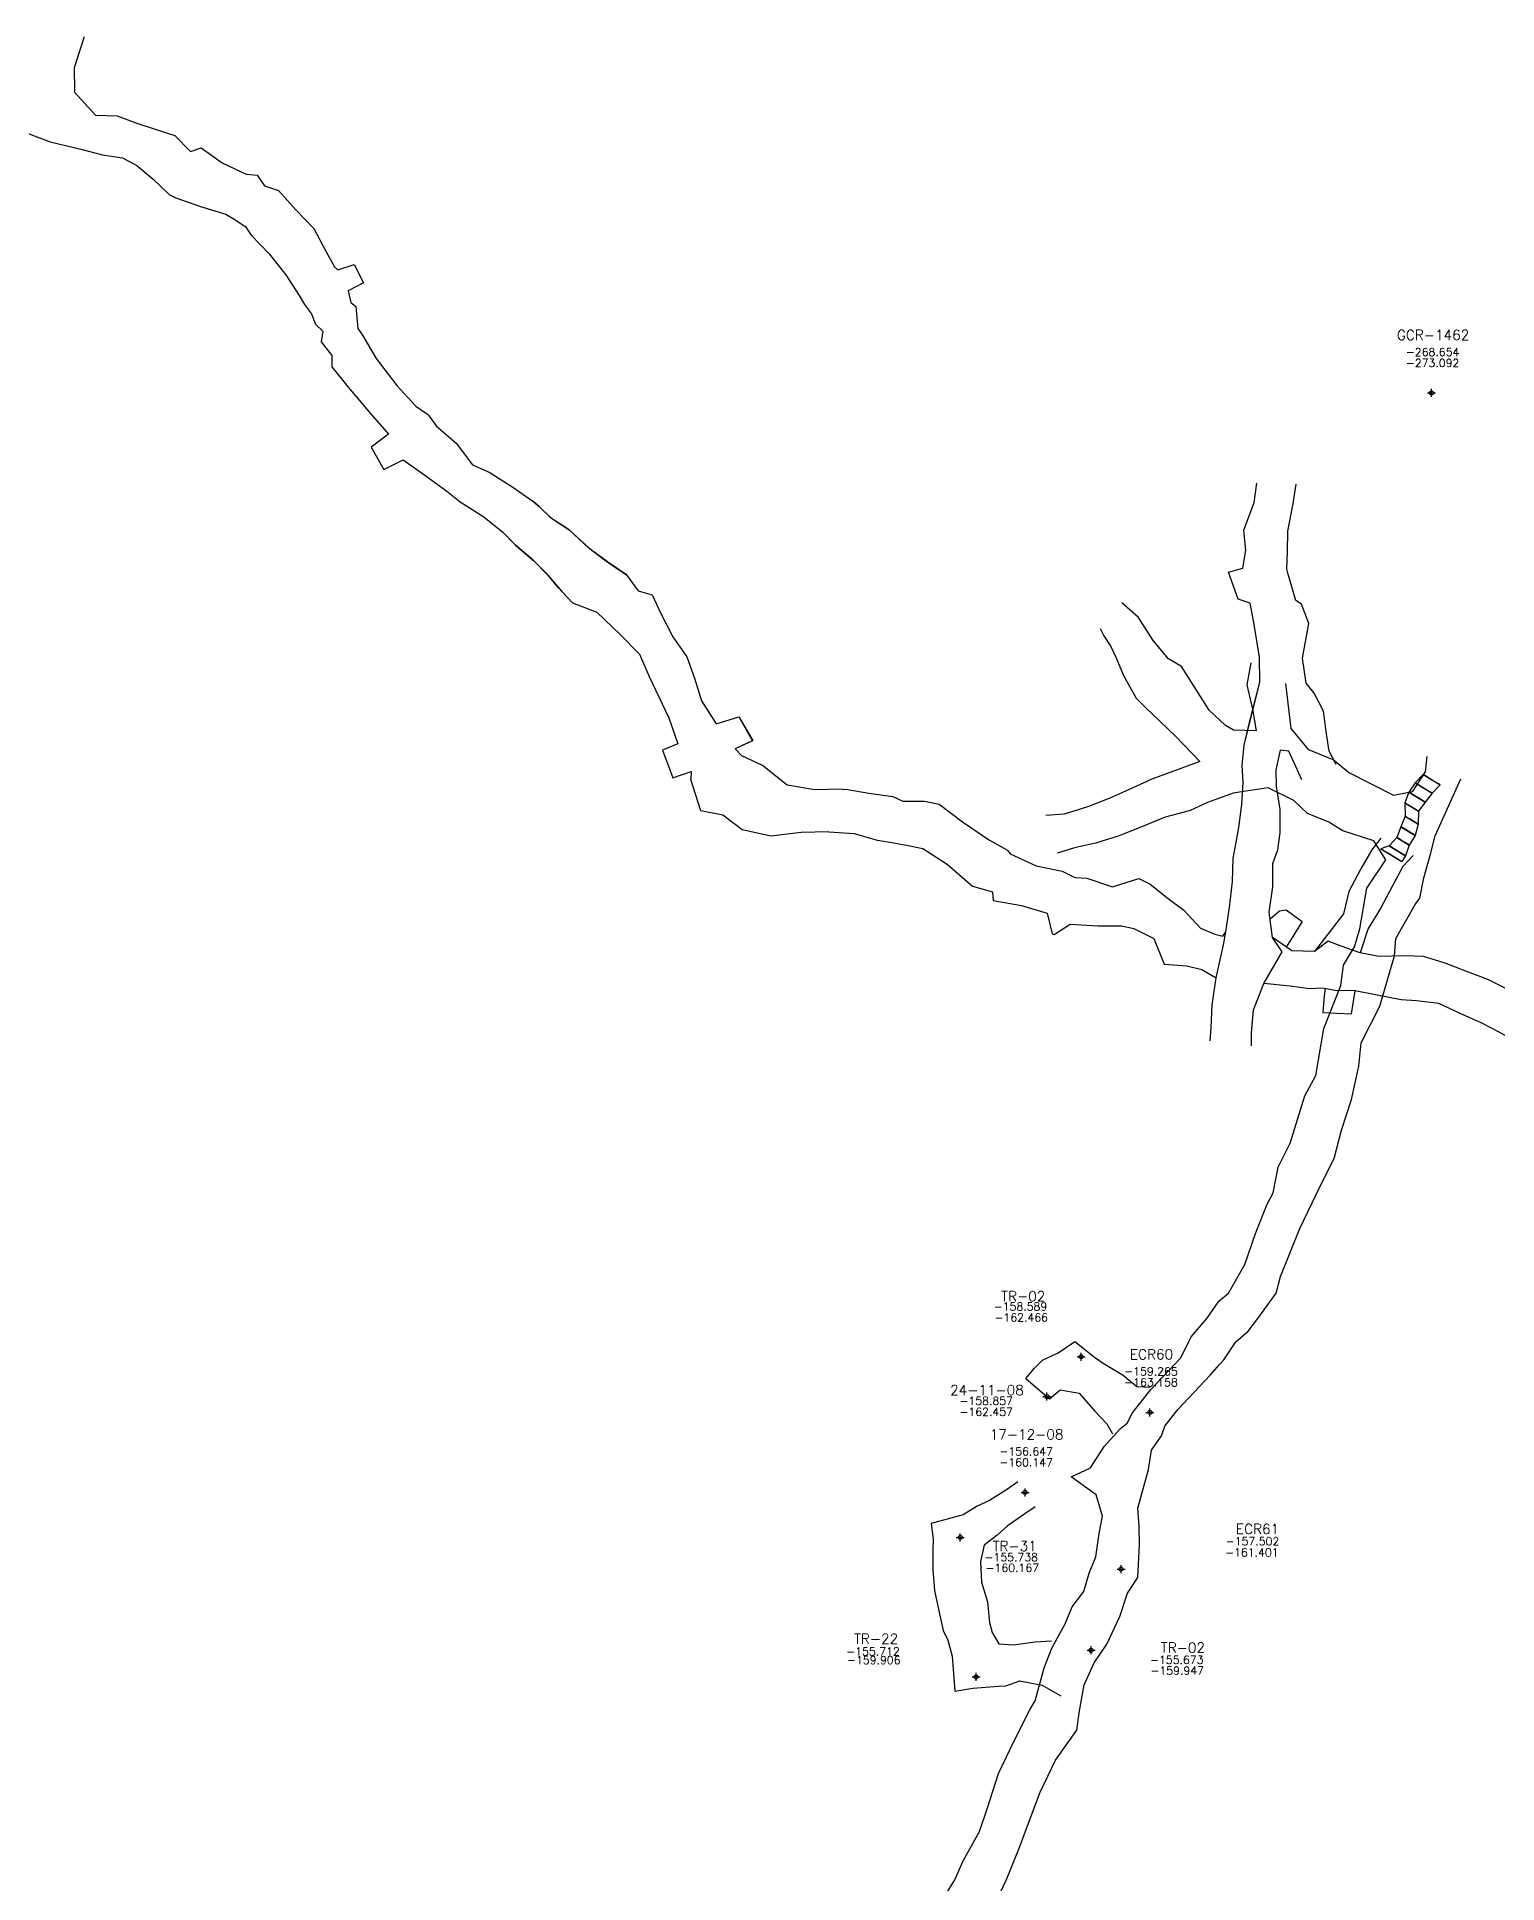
# Model space of a CAD drawing. Extents: x 9357 to 21428, y 9501 to 100038.
# Drawn here: x 10664.2 to 10846.8, y 9739.7 to 9970.4 of the extents above; entities that cross this region are included whole.
import ezdxf
from ezdxf.enums import TextEntityAlignment as Align

# ---------------------------------------------------------------- set-up
doc = ezdxf.new("R2010")
doc.units = 0
doc.header["$LTSCALE"] = 1.25
doc.header["$MEASUREMENT"] = 0
doc.header["$PDMODE"] = 34
doc.header["$PDSIZE"] = 0.5
doc.layers.get('0').update_dxf_attribs({"linetype": 'CONTINUOUS'})
for name, color, linetype in [('ABAJO', 7, 'CONTINUOUS'), ('ARRIBA', 7, 'CONTINUOUS'), ('F-340-7756-E', 241, 'CONTINUOUS'), ('R-165-7763-S-FICH', 6, 'CONTINUOUS'), ('R-165-7763-S-SCR', 6, 'CONTINUOUS'), ('SEC', 7, 'CONTINUOUS'), ('XC-340-7766-SE', 241, 'CONTINUOUS')]:
    doc.layers.add(name, color=color, linetype=linetype)
doc.styles.add('ROMAND', font='romand.shx')
doc.styles.add('ROMANS', font='romans')

# ---------------------------------------------------------------- blocks, each defined once
blk = doc.blocks.new('F2')
blk.add_point((0, 0))
at = {"style": 'ROMAND'}
for tag, height, p in [('NOMBRE', 1.25, (0.2, 6.62)), ('CIELO', 1, (0.14, 4.62)), ('PISO', 1, (0.14, 3.25))]:
    blk.add_attdef(tag, text='', height=height, dxfattribs=at).set_placement(p, align=Align.CENTER)
at = {"style": 'ROMANS', "flags": 1}
for tag, p in [('MINA', (-0.07, -3.26)), ('LOCALIZACION', (-0.07, -4.93)), ('ESTRUCTURA', (-0.07, -6.62)), ('NIVEL', (-0.07, -8.29)), ('OBRA', (-0.07, -10.12)), ('FECHA', (-0.07, -11.79)), ('ATRAS', (-0.07, -13.48)), ('TOPOGRAFO', (2.67, -15.3))]:
    blk.add_attdef(tag, text='', height=1.25, dxfattribs=at).set_placement(p, align=Align.CENTER)

msp = doc.modelspace()

# ---------------------------------------------------------------- linework, layer by layer
at = {"color": 11}
for points, elevation in [([(10737.93, 9903.19), (10735.88, 9904.6), (10733.29, 9906.51), (10730.78, 9908.84), (10728.58, 9910.26), (10727.02, 9911.73), (10726.24, 9912.4)], -269.07), ([(10726.24, 9912.4), (10727.08, 9911.68), (10727.5, 9911.28), (10728.23, 9910.59), (10728.57, 9910.27), (10730.79, 9908.83), (10733.22, 9906.57), (10735.21, 9905.09), (10736.82, 9903.95), (10737.93, 9903.19)], -273.34), ([(10731.18, 9899.7), (10729.4, 9901.62), (10728.1, 9903.18), (10726.29, 9905.04), (10724.08, 9906.89), (10722.47, 9908.53)], -273.27), ([(10722.47, 9908.53), (10722.97, 9908.03), (10724.08, 9906.89), (10726.38, 9904.96), (10728.11, 9903.17), (10729.85, 9901.13), (10731.18, 9899.7), (10731.18, 9899.7)], -269.54)]:
    msp.add_lwpolyline(points, dxfattribs=dict(at, elevation=elevation))
at = {"layer": 'ABAJO', "color": 1}
for points in [[(10837.56, 9878.24, -258.48), (10836.57, 9877.2, -259.7), (10835.75, 9876.05, -260.92), (10835.28, 9874.69, -262.64), (10835.32, 9873.02, -264.07), (10834.76, 9871.72, -265.19), (10834.28, 9870.36, -266.71), (10833.29, 9869.32, -268.84), (10832.26, 9868.96, -269.59)], [(10839.69, 9876.94, -258.48), (10838.7, 9875.9, -259.7), (10837.8, 9874.8, -260.92), (10836.99, 9873.65, -262.64), (10836.94, 9872.04, -264.07), (10836.55, 9870.63, -265.19), (10835.82, 9869.43, -266.71), (10835.34, 9868.07, -268.84), (10834.91, 9867.35, -269.59)]]:
    msp.add_polyline3d(points, dxfattribs=at)
at = {"layer": 'ABAJO', "color": 241}
for points in [[(10832.27, 9870.29, -271.74), (10831.15, 9868.83, -271.88), (10829.78, 9866.47, -272.08), (10828.26, 9863.63, -272.11)], [(10836.32, 9868.12, -271.74), (10835.03, 9866.75, -271.88), (10833.74, 9864.35, -272.08), (10832.23, 9861.51, -272.11)], [(10828.26, 9863.63, -272.11), (10827.6, 9860.83, -271.81), (10823.96, 9856.13, -272.56)], [(10832.23, 9861.51, -272.11), (10830.69, 9858.99, -271.81), (10829.68, 9855.97, -272.42)]]:
    msp.add_polyline3d(points, dxfattribs=at)
at = {"layer": 'ABAJO', "color": 11}
msp.add_polyline3d([(10825.29, 9851.49, -272.66), (10825.19, 9850.6, -272.66), (10825.03, 9848.48, -272.47), (10828.61, 9848.32, -272.47), (10829.04, 9851.21, -272.42)], dxfattribs=at)
at = {"layer": 'ARRIBA', "color": 1}
for points in [[(10837.56, 9878.24, -256.78), (10836.57, 9877.2, -257.8), (10835.75, 9876.05, -259.02), (10835.28, 9874.69, -260.14), (10835.32, 9873.02, -261.57), (10834.76, 9871.72, -263.29), (10834.28, 9870.36, -264.51), (10833.29, 9869.32, -266.54), (10832.26, 9868.96, -267.49)], [(10839.69, 9876.94, -256.78), (10838.7, 9875.9, -257.8), (10837.8, 9874.8, -259.02), (10836.99, 9873.65, -260.14), (10836.94, 9872.04, -261.57), (10836.55, 9870.63, -263.29), (10835.82, 9869.43, -264.51), (10835.34, 9868.07, -266.54), (10834.91, 9867.35, -267.49)]]:
    msp.add_polyline3d(points, dxfattribs=at)
at = {"layer": 'ARRIBA', "color": 241}
for points in [[(10832.27, 9870.29, -267.84), (10831.15, 9868.83, -268.38), (10829.78, 9866.47, -268.78), (10828.26, 9863.63, -268.51)], [(10836.32, 9868.12, -267.84), (10835.03, 9866.75, -268.38), (10833.74, 9864.35, -268.78), (10832.23, 9861.51, -268.51)], [(10828.26, 9863.63, -268.51), (10827.6, 9860.83, -268.41), (10823.96, 9856.13, -269.06)], [(10832.23, 9861.51, -268.51), (10830.69, 9858.99, -268.41), (10829.68, 9855.97, -268.72)]]:
    msp.add_polyline3d(points, dxfattribs=at)
at = {"layer": 'ARRIBA', "color": 11}
msp.add_polyline3d([(10825.29, 9851.49, -268.86), (10825.19, 9850.6, -268.86), (10825.03, 9848.48, -268.87), (10828.61, 9848.32, -268.87), (10829.04, 9851.21, -268.72)], dxfattribs=at)
at = {"layer": 'F-340-7756-E', "color": 11}
for points in [[(10670.13, 9970.43, -268.49), (10670.13, 9970.43, -268.49), (10669.6, 9968.77, -269.31), (10668.91, 9966.58, -269.54), (10668.93, 9963.68, -269.93), (10668.88, 9963.56, -269.95)], [(10668.88, 9963.56, -273.35), (10671.54, 9960.64, -273.46), (10674.27, 9960.57, -273.53), (10676.6, 9959.69, -273.3)], [(10668.88, 9963.56, -269.95), (10671.54, 9960.64, -269.66), (10674.27, 9960.57, -269.43), (10676.6, 9959.69, -268.5)], [(10661.08, 9959.2, -269.14), (10661.08, 9959.2, -269.14), (10663.15, 9958.36, -269.44), (10665.89, 9957.32, -269.6), (10669.91, 9956.34, -269.66), (10672.43, 9955.71, -269.43), (10674.94, 9955.3, -268.5)], [(10661.08, 9959.2, -273.43), (10661.08, 9959.2, -273.43), (10663.15, 9958.36, -273.44), (10665.89, 9957.32, -273.4), (10669.91, 9956.34, -273.46), (10672.43, 9955.71, -273.53), (10674.94, 9955.3, -273.3)], [(10676.6, 9959.69, -268.5), (10679.02, 9958.89, -268.33), (10681.49, 9958.1, -268.53), (10683.44, 9956.11, -268.73), (10684.76, 9956.57, -269.13), (10687.41, 9954.68, -269.33), (10690.38, 9953.29, -269.03), (10691.78, 9953.15, -268.93), (10692.67, 9951.81, -268.93), (10694.42, 9951.24, -268.95)], [(10676.6, 9959.69, -273.3), (10679.02, 9958.89, -273.33), (10681.49, 9958.1, -273.33), (10683.44, 9956.11, -273.33), (10684.76, 9956.57, -273.33), (10687.41, 9954.68, -273.23), (10690.38, 9953.29, -273.23), (10691.78, 9953.15, -273.13), (10692.67, 9951.81, -273.13), (10694.42, 9951.24, -273.07)], [(10674.94, 9955.3, -268.5), (10676.73, 9954.34, -268.33), (10678.75, 9952.65, -268.53), (10680.75, 9950.75, -268.73), (10681.61, 9950.31, -269.13), (10684.67, 9949.23, -269.33), (10687.87, 9948.29, -269.03), (10688.99, 9947.61, -268.93), (10690.16, 9946.8, -268.93), (10690.25, 9946.76, -268.95)], [(10674.94, 9955.3, -273.3), (10676.73, 9954.34, -273.33), (10678.75, 9952.65, -273.33), (10680.75, 9950.75, -273.33), (10681.61, 9950.31, -273.33), (10684.67, 9949.23, -273.23), (10687.87, 9948.29, -273.23), (10688.99, 9947.61, -273.13), (10690.16, 9946.8, -273.13), (10690.25, 9946.76, -273.13)], [(10694.42, 9951.24, -268.95), (10696.6, 9948.82, -269.08), (10698.84, 9946.5, -268.69), (10700.39, 9943.56, -268.89), (10701.44, 9941.71, -269.2)], [(10694.42, 9951.24, -273.07), (10696.6, 9948.82, -273.08), (10698.84, 9946.5, -272.99), (10700.39, 9943.56, -273.09), (10701.44, 9941.71, -273)], [(10690.25, 9946.76, -268.95), (10691.03, 9945.67, -269.08), (10693.27, 9943.34, -268.69), (10695.34, 9940.7, -268.89), (10697.03, 9938.13, -269)], [(10690.25, 9946.76, -273.13), (10691.03, 9945.67, -273.08), (10693.27, 9943.34, -272.99), (10695.34, 9940.7, -273.09), (10697.03, 9938.13, -273.1)], [(10701.44, 9941.71, -269.2), (10701.87, 9941.3, -269.61), (10703.89, 9941.98, -269.32), (10705.07, 9939.71, -269.32), (10703.13, 9938.68, -269.32), (10703.47, 9937.22, -269.03), (10704.1, 9936.75, -269.04), (10704.37, 9933.98, -269.35), (10704.93, 9933.15, -269.36), (10706.63, 9930.24, -269.28), (10709.24, 9926.86, -269), (10711.61, 9924.27, -268.92), (10713.07, 9923.27, -268.93), (10713.2, 9923.14, -268.94), (10714.13, 9921.82, -269.15), (10716.65, 9919.65, -269.07), (10718.7, 9916.95, -269.49), (10720.78, 9916.04, -269.1), (10723.72, 9914.16, -269.32), (10726.24, 9912.4, -269.54)], [(10701.44, 9941.71, -273), (10701.87, 9941.3, -272.91), (10703.89, 9941.98, -273.02), (10705.07, 9939.71, -273.02), (10703.13, 9938.68, -273.02), (10703.47, 9937.22, -273.03), (10704.1, 9936.75, -273.14), (10704.37, 9933.98, -273.15), (10704.93, 9933.15, -273.16), (10706.63, 9930.24, -273.18), (10709.24, 9926.86, -273.1), (10711.61, 9924.27, -273.12), (10713.07, 9923.27, -273.13), (10713.2, 9923.14, -273.14), (10714.13, 9921.82, -273.25), (10716.65, 9919.65, -273.17), (10718.7, 9916.95, -273.29), (10720.78, 9916.04, -273.3), (10723.72, 9914.16, -273.42), (10726.24, 9912.4, -273.34)], [(10697.03, 9938.13, -269), (10697.68, 9937, -269.61), (10698.44, 9935.98, -269.32), (10698.51, 9935.91, -269.32), (10699.08, 9934.52, -269.32), (10699.98, 9933.64, -269.03), (10699.77, 9932.31, -269.04), (10701.09, 9930.61, -269.35), (10701.09, 9929.21, -269.36), (10703.14, 9926.66, -269.28), (10705.9, 9923.42, -269), (10708.19, 9920.76, -268.92), (10706.03, 9919.17, -268.93), (10707.59, 9916.36, -268.94), (10710.01, 9917.59, -269.15), (10712.74, 9915.64, -269.07), (10715.49, 9913.66, -269.49), (10717.15, 9912.32, -269.1), (10720.09, 9910.43, -269.32), (10722.47, 9908.53, -269.54)], [(10697.03, 9938.13, -273.1), (10697.68, 9937, -272.91), (10698.44, 9935.98, -273.02), (10698.51, 9935.91, -273.02), (10699.08, 9934.52, -273.02), (10699.98, 9933.64, -273.03), (10699.77, 9932.31, -273.14), (10701.09, 9930.61, -273.15), (10701.09, 9929.21, -273.16), (10703.14, 9926.66, -273.18), (10705.9, 9923.42, -273.1), (10708.19, 9920.76, -273.12), (10706.03, 9919.17, -273.13), (10707.59, 9916.36, -273.14), (10710.01, 9917.59, -273.25), (10712.74, 9915.64, -273.17), (10715.49, 9913.66, -273.29), (10717.15, 9912.32, -273.3), (10720.09, 9910.43, -273.42), (10722.47, 9908.53, -273.34)], [(10737.93, 9903.19, -269.07), (10739.41, 9901.2, -269.29), (10741.14, 9900.69, -269.3), (10742.23, 9898.37, -269.93), (10743.75, 9895.43, -270.06), (10745.5, 9892.93, -270.09), (10746.43, 9890.27, -270.22), (10747.33, 9887.45, -269.35), (10749.16, 9884.56, -269.08), (10752.01, 9885.44, -269.2), (10753.74, 9882.49, -269.2), (10751.55, 9881.47, -269.07), (10752.36, 9880.59, -269.42)], [(10737.93, 9903.19, -273.27), (10739.41, 9901.2, -273.39), (10741.14, 9900.69, -273.4), (10742.23, 9898.37, -273.53), (10743.75, 9895.43, -273.66), (10745.5, 9892.93, -273.79), (10746.43, 9890.27, -273.92), (10747.33, 9887.45, -273.85), (10749.16, 9884.56, -273.78), (10752.01, 9885.44, -273.8), (10753.71, 9882.47, -273.8), (10751.55, 9881.47, -273.92), (10752.36, 9880.59, -273.72)], [(10731.18, 9899.7, -269.07), (10734.26, 9898.53, -269.29), (10735.19, 9897.61, -269.3), (10737.17, 9895.75, -269.93), (10739.58, 9893.27, -270.06), (10740.8, 9890.49, -270.09), (10741.99, 9887.97, -270.22), (10743.25, 9885.33, -269.35), (10744.37, 9882.08, -269.08), (10742.43, 9881.29, -269.2), (10743.74, 9877.84, -269.2), (10746.05, 9878.62, -269.07), (10746.01, 9877.6, -269.08)], [(10731.18, 9899.7, -273.27), (10734.26, 9898.53, -273.39), (10735.19, 9897.61, -273.4), (10737.17, 9895.75, -273.53), (10739.58, 9893.27, -273.66), (10740.8, 9890.49, -273.79), (10741.99, 9887.97, -273.92), (10743.25, 9885.33, -273.85), (10744.37, 9882.08, -273.78), (10742.43, 9881.29, -273.8), (10743.74, 9877.84, -273.8), (10746.05, 9878.62, -273.92), (10746.01, 9877.6, -273.93)], [(10764.93, 9876.4, -268.89), (10761.48, 9876.34, -269.2), (10758.03, 9876.91, -269.1), (10754.95, 9879.35, -269.22), (10752.36, 9880.59, -269.42), (10752.36, 9880.59, -269.42), (10752.36, 9880.59, -269.42)], [(10764.93, 9876.4, -273.69), (10761.48, 9876.34, -273.7), (10758.03, 9876.91, -273.8), (10754.95, 9879.35, -273.82), (10752.36, 9880.59, -273.72), (10752.36, 9880.59, -273.72), (10752.36, 9880.59, -273.72)], [(10763.24, 9871.06, -268.89), (10759.79, 9871, -269.2), (10756.01, 9870.52, -269.1), (10752.41, 9871.34, -269.22), (10750.01, 9873.15, -269.42), (10747.26, 9873.71, -269.03), (10746.01, 9877.6, -269.08)], [(10763.24, 9871.06, -273.69), (10759.79, 9871, -273.7), (10756.01, 9870.52, -273.8), (10752.41, 9871.34, -273.82), (10750.01, 9873.15, -273.72), (10747.26, 9873.71, -273.93), (10746.01, 9877.6, -273.93)], [(10764.93, 9876.4, -273.69), (10765.62, 9876.36, -273.9), (10768.24, 9875.93, -273.96), (10771.26, 9875.48, -273.82), (10772.52, 9874.91, -273.7), (10775.19, 9874.9, -273.67), (10777.04, 9874.54, -273.54), (10779.97, 9872.31, -273.39), (10783.32, 9870.02, -273.43), (10785.6, 9868.77, -273.5), (10785.93, 9868.33, -273.49), (10789.15, 9866.84, -273.54), (10792.44, 9866.17, -273.49), (10793.74, 9865.49, -273.57), (10794.03, 9865.39, -273.57), (10795.51, 9865.27, -273.45), (10798.7, 9864.22, -273.5), (10801.99, 9865.26, -273.46), (10803.42, 9864.52, -273.44), (10805.69, 9862.74, -273.4), (10807.63, 9861.29, -273.47), (10809.7, 9859.05, -273.33), (10811.5, 9858.29, -273.3), (10812.52, 9858.02, -273.39), (10812.87, 9858.56, -273.16)], [(10764.93, 9876.4, -268.89), (10765.62, 9876.36, -268.8), (10768.24, 9875.93, -268.96), (10771.26, 9875.48, -269.12), (10772.52, 9874.91, -269.1), (10775.19, 9874.9, -269.37), (10777.04, 9874.54, -269.54), (10779.97, 9872.31, -269.19), (10783.32, 9870.02, -269.23), (10785.6, 9868.77, -268.8), (10785.93, 9868.33, -268.79), (10789.15, 9866.84, -269.34), (10792.44, 9866.17, -268.99), (10793.74, 9865.49, -269.47), (10794.03, 9865.39, -269.47), (10795.51, 9865.27, -269.45), (10798.7, 9864.22, -269.8), (10801.99, 9865.26, -269.36), (10803.42, 9864.52, -269.74), (10805.69, 9862.74, -269.6), (10807.63, 9861.29, -268.87), (10809.7, 9859.05, -268.83), (10811.5, 9858.29, -269.6), (10812.52, 9858.02, -269.69), (10812.87, 9858.56, -269.46)], [(10763.24, 9871.06, -273.69), (10763.24, 9871.06, -273.69), (10766.4, 9870.86, -273.96), (10769.27, 9870.02, -273.82), (10770.67, 9869.84, -273.7), (10773.17, 9869.35, -273.67), (10775.02, 9869, -273.54), (10778.05, 9867.04, -273.39), (10781.23, 9864.29, -273.43), (10783.72, 9863.6, -273.5), (10783.81, 9862.5, -273.49), (10787.34, 9861.86, -273.54), (10790.53, 9860.91, -273.49), (10791.15, 9858.35, -273.57), (10791.43, 9858.24, -273.57), (10793.42, 9859.54, -273.45), (10796.92, 9859.33, -273.5), (10799.84, 9859.33, -273.46), (10801.4, 9858.98, -273.44), (10803.88, 9857.76, -273.4), (10805.17, 9854.52, -273.47), (10807.99, 9854.35, -273.33), (10809.89, 9853.87, -273.3), (10811.68, 9852.84, -272.8), (10811.68, 9852.84, -272.8)], [(10763.24, 9871.06, -268.89), (10763.24, 9871.06, -268.89), (10766.4, 9870.86, -268.96), (10769.27, 9870.02, -269.12), (10770.67, 9869.84, -269.1), (10773.17, 9869.35, -269.37), (10775.02, 9869, -269.54), (10778.05, 9867.04, -269.19), (10781.23, 9864.29, -269.23), (10783.72, 9863.6, -268.8), (10783.81, 9862.5, -268.79), (10787.34, 9861.86, -269.34), (10790.53, 9860.91, -268.99), (10791.15, 9858.35, -269.47), (10791.43, 9858.24, -269.47), (10793.42, 9859.54, -269.45), (10796.92, 9859.33, -269.8), (10799.84, 9859.33, -269.36), (10801.4, 9858.98, -269.74), (10803.88, 9857.76, -269.6), (10805.17, 9854.52, -268.87), (10807.99, 9854.35, -268.83), (10809.89, 9853.87, -269.6), (10811.68, 9852.84, -269), (10811.68, 9852.84, -269)], [(10818.41, 9860.21, -273.29), (10819.61, 9861.21, -273.2), (10820.43, 9861.34, -273.19), (10822.43, 9859.87, -273.19), (10820.44, 9856.68, -272.98)], [(10818.41, 9860.21, -269.7), (10819.61, 9861.21, -269.7), (10820.43, 9861.34, -269.39), (10822.43, 9859.87, -269.39), (10820.44, 9856.68, -269.58)]]:
    msp.add_polyline3d(points, dxfattribs=at)
at = {"layer": 'F-340-7756-E'}
for points in [[(10823.96, 9856.13, -269.06), (10821.15, 9856.19, -269.56), (10818.73, 9857.86, -269.46)], [(10823.96, 9856.13, -272.56), (10821.15, 9856.19, -272.76), (10818.73, 9857.86, -273.16)], [(10829.68, 9855.97, -268.72), (10829.68, 9855.97, -268.72), (10827.29, 9856.8, -268.88), (10825.69, 9857.41, -268.82), (10823.96, 9856.13, -269.06)], [(10829.68, 9855.97, -272.42), (10829.68, 9855.97, -272.42), (10827.29, 9856.8, -272.38), (10825.69, 9857.41, -272.32), (10823.96, 9856.13, -272.56)], [(10823.34, 9851.47, -269.06), (10820.94, 9851.79, -269.56), (10817.64, 9852.13, -269)], [(10823.34, 9851.47, -272.56), (10820.94, 9851.79, -272.76), (10817.64, 9852.13, -272.8)], [(10829.04, 9851.21, -268.72), (10829.04, 9851.21, -268.72), (10826.54, 9851.24, -268.88), (10824.91, 9851.56, -268.82), (10823.34, 9851.47, -269.06)], [(10829.04, 9851.21, -272.42), (10829.04, 9851.21, -272.42), (10826.54, 9851.24, -272.48), (10824.91, 9851.56, -272.52), (10823.34, 9851.47, -272.56)]]:
    msp.add_polyline3d(points, dxfattribs=at)
at = {"layer": 'F-340-7756-E', "color": 241}
for points in [[(10837.59, 9855.5, -269.11), (10835.29, 9855.58, -268.69), (10832.02, 9855.48, -268.74), (10829.68, 9855.97, -268.72)], [(10837.59, 9855.5, -272.81), (10835.29, 9855.58, -272.79), (10832.02, 9855.48, -272.74), (10829.68, 9855.97, -272.42)], [(10855.85, 9848.99, -268.99), (10855.85, 9848.99, -268.99), (10852.5, 9851.38, -268.95), (10850.79, 9851.54, -268.56), (10847.88, 9851.49, -268.67), (10845.64, 9852.64, -268.94), (10842.91, 9853.67, -269.09), (10840.3, 9854.68, -269.1), (10837.59, 9855.5, -269.11)], [(10855.85, 9848.99, -272.79), (10855.85, 9848.99, -272.79), (10852.5, 9851.38, -272.85), (10850.79, 9851.54, -272.86), (10847.88, 9851.49, -272.97), (10845.64, 9852.64, -273.04), (10842.91, 9853.67, -272.99), (10840.3, 9854.68, -272.9), (10837.59, 9855.5, -272.81)], [(10836.74, 9849.97, -269.11), (10834.79, 9850.1, -268.69), (10831.58, 9850.7, -268.74), (10829.04, 9851.21, -268.72)], [(10836.74, 9849.97, -272.81), (10834.79, 9850.1, -272.79), (10831.58, 9850.7, -272.74), (10829.04, 9851.21, -272.42)], [(10853.9, 9843.63, -268.99), (10853.9, 9843.63, -268.99), (10851.4, 9844.27, -268.95), (10849.71, 9844.53, -268.56), (10847.04, 9846.05, -268.67), (10844.8, 9847.21, -268.94), (10842.1, 9848.43, -269.09), (10839.52, 9849.64, -269.1), (10836.74, 9849.97, -269.11)], [(10853.9, 9843.63, -272.79), (10853.9, 9843.63, -272.79), (10851.4, 9844.27, -272.85), (10849.71, 9844.53, -272.86), (10847.04, 9846.05, -272.97), (10844.8, 9847.21, -273.04), (10842.1, 9848.43, -272.99), (10839.52, 9849.64, -272.9), (10836.74, 9849.97, -272.81)]]:
    msp.add_polyline3d(points, dxfattribs=at)
at = {"layer": 'R-165-7763-S-SCR', "color": 6}
for points in [[(10816.01, 9892.21), (10815.49, 9889.47), (10816.23, 9886.43), (10816.67, 9883.69), (10813.83, 9883.77), (10812.83, 9884.36), (10810.78, 9886.28), (10807.35, 9891.75), (10805.71, 9892.7), (10803.8, 9894.98), (10801.97, 9897.85), (10799.87, 9899.68)], [(10838.03, 9880.51), (10837.8, 9878.58), (10836.17, 9876.06), (10833.87, 9875.62), (10828.24, 9878.51), (10826.31, 9880.06), (10823.27, 9881.32), (10821.05, 9883.99), (10820.38, 9889.62)]]:
    msp.add_lwpolyline(points, dxfattribs=at)
for points, elevation in [([(10797.17, 9896.48), (10797.65, 9895.57), (10798.49, 9894.25), (10799.18, 9892.81), (10800.1, 9890.61), (10801.66, 9887.8), (10802.86, 9886.6), (10806.59, 9883.04), (10809.64, 9879.87), (10803.63, 9877.68), (10801.17, 9876.55), (10798.77, 9875.44), (10798.18, 9875.19), (10795.71, 9874.23), (10794.53, 9873.85), (10792.68, 9873.29), (10790.39, 9873.12)], -156.24), ([(10788.4, 9761.42), (10789.05, 9762.47), (10790.16, 9766.58), (10790.75, 9768.1), (10791.14, 9769.04), (10792.78, 9772.08), (10793.69, 9774.2), (10795.11, 9776.14), (10795.78, 9778.43), (10796.65, 9780.45), (10797.03, 9783.37), (10797.45, 9785.55), (10796.68, 9788.2), (10793.54, 9790.45), (10795.98, 9791.57), (10797.68, 9794.25), (10799.73, 9796.49), (10800.56, 9797.19), (10801.21, 9798.47), (10803.52, 9801.37), (10807.24, 9805.33), (10808.25, 9807.37), (10808.56, 9807.97), (10810.56, 9810.3), (10811.99, 9812.4), (10813.21, 9813.41), (10815.25, 9816.99), (10816.61, 9820.86), (10818.05, 9824.54), (10818.8, 9825.97), (10819.41, 9829.17), (10820.91, 9832.17), (10822.75, 9838.1), (10824.12, 9840.63), (10825.14, 9846.49), (10827.26, 9851.87), (10827.6, 9854.4), (10828.96, 9856.72), (10829.64, 9858.96), (10830.51, 9864.03), (10832.87, 9867.57), (10831.37, 9869.94), (10827.5, 9871.22), (10825.78, 9872.3), (10823.1, 9873.37), (10821.38, 9874.98), (10818.16, 9876.59), (10814.61, 9876.05), (10813.82, 9875.9), (10810.58, 9874.76), (10808.44, 9873.73), (10807.07, 9873.36), (10805.3, 9872.92), (10802.48, 9871.73), (10799.84, 9870.7), (10799.41, 9870.53), (10798.32, 9870.21), (10797.36, 9869.91), (10796.62, 9869.68), (10795.47, 9869.43), (10794.33, 9869.18), (10793.84, 9869.05), (10791.79, 9868.43)], -154.53), ([(10794.24, 9758.8), (10794.53, 9760.96), (10795.17, 9764.46), (10796.41, 9767.23), (10797.99, 9769.55), (10799.62, 9773.01), (10800.61, 9775.92), (10801.89, 9777.89), (10802.1, 9781.96), (10802.04, 9784.3), (10801.89, 9786.55), (10803.23, 9791.38), (10803.6, 9793.8), (10804.83, 9795.58), (10805.24, 9796.81), (10806.88, 9798.86), (10810.91, 9803.16), (10812.14, 9804.53), (10812.62, 9805.07), (10814.12, 9807.32), (10815.69, 9808.69), (10816.99, 9810.4), (10819.18, 9813.4), (10819.72, 9815.52), (10822.13, 9821.52), (10824.74, 9826.89), (10826.43, 9830.27), (10827.36, 9833.8), (10828.59, 9837.64), (10829.51, 9841.79), (10829.81, 9844.7), (10832.12, 9849.31), (10833.96, 9855.6), (10834.12, 9857.75), (10836.54, 9861.98), (10837.14, 9862.8), (10837.65, 9865.32), (10838.47, 9868.28), (10839.06, 9870.58), (10842.25, 9877.69)], -154.53), ([(10787.86, 9802.76), (10790.82, 9800.23)], -158.86)]:
    msp.add_lwpolyline(points, dxfattribs=dict(at, elevation=elevation))
for points in [[(10787.86, 9802.76, -158.86), (10788.97, 9804.06, -158.76), (10789.96, 9805.06, -158.16), (10791.91, 9805.95, -158.56), (10794.02, 9807.37, -158.44)], [(10787.86, 9802.76, -162.46), (10788.97, 9804.06, -162.46), (10789.96, 9805.06, -162.46), (10791.91, 9805.95, -162.46), (10794.02, 9807.37, -162.54)], [(10794.02, 9807.37, -158.44), (10796.24, 9805.58, -158.4), (10796.46, 9805.4, -158.5), (10797.56, 9804.65, -158.28), (10800.03, 9803.16, -158.05), (10801.77, 9801.76, -158.52), (10803.44, 9801.69, -158.9)], [(10794.02, 9807.37, -162.54), (10796.24, 9805.58, -162.5), (10796.46, 9805.4, -162.5), (10797.56, 9804.65, -162.48), (10800.03, 9803.16, -162.55), (10801.77, 9801.76, -162.52), (10803.44, 9801.69, -162.4)], [(10790.82, 9800.23, -158.86), (10792.16, 9801.33, -158.76), (10794.54, 9800.91, -158.28), (10794.54, 9800.91, -158.28), (10794.54, 9800.91, -158.28)], [(10790.82, 9800.23, -162.46), (10792.16, 9801.33, -162.46), (10794.54, 9800.91, -162.48), (10794.54, 9800.91, -162.48), (10794.54, 9800.91, -162.48)], [(10794.54, 9800.91, -158.28), (10794.54, 9800.91, -158.28), (10794.54, 9800.91, -158.28), (10794.54, 9800.91, -158.28), (10796.45, 9798.73, -158.05), (10798, 9797.09, -158.52), (10798.73, 9795.85, -158.9)], [(10794.54, 9800.91, -162.48), (10794.54, 9800.91, -162.48), (10794.54, 9800.91, -162.48), (10794.54, 9800.91, -162.48), (10796.45, 9798.73, -162.55), (10798, 9797.09, -162.52), (10798.73, 9795.85, -162.4)], [(10786.87, 9789.83, -156.65), (10785.59, 9788.94, -156.34), (10783.32, 9787.49, -156.52), (10781.78, 9786.78, -156.41), (10780.05, 9785.7, -156.4), (10776.05, 9784.62, -155.57)], [(10786.87, 9789.83, -160.15), (10785.59, 9788.94, -160.24), (10783.32, 9787.49, -160.22), (10781.78, 9786.78, -160.31), (10780.05, 9785.7, -160.2), (10776.05, 9784.62, -160.17)], [(10789.04, 9786.71, -156.65), (10787.76, 9785.82, -156.34), (10785.55, 9784.29, -156.52), (10784.29, 9783.17, -156.41), (10782.67, 9781.92, -156.4), (10782.19, 9779.89, -155.47)], [(10789.04, 9786.71, -160.15), (10787.76, 9785.82, -160.24), (10785.55, 9784.29, -160.22), (10784.29, 9783.17, -160.31), (10782.67, 9781.92, -160.2), (10782.19, 9779.89, -160.07)], [(10776.05, 9784.62, -155.57), (10776.3, 9782.68, -155.67), (10776.23, 9781.35, -155.87), (10776.25, 9778.82, -155.47), (10776.45, 9776.24, -155.67), (10777, 9773.72, -155.87)], [(10776.05, 9784.62, -160.17), (10776.3, 9782.68, -160.17), (10776.23, 9781.35, -160.27), (10776.25, 9778.82, -160.07), (10776.45, 9776.24, -160.07), (10777, 9773.72, -159.97)], [(10782.19, 9779.89, -155.47), (10782.19, 9779.89, -155.47), (10782.19, 9779.89, -155.47), (10782.19, 9779.89, -155.47), (10782.35, 9777.31, -155.67), (10783.1, 9774.82, -155.87)], [(10782.19, 9779.89, -160.07), (10782.19, 9779.89, -160.07), (10782.19, 9779.89, -160.07), (10782.19, 9779.89, -160.07), (10782.35, 9777.31, -160.07), (10783.1, 9774.82, -159.97)], [(10783.1, 9774.82, -155.87), (10783.35, 9772.24, -156.29), (10783.65, 9771, -156.19), (10783.65, 9771, -156.19), (10783.65, 9771, -156.19)], [(10783.1, 9774.82, -159.97), (10783.35, 9772.24, -159.99), (10783.65, 9771, -159.99), (10783.65, 9771, -159.99), (10783.65, 9771, -159.99)], [(10777, 9773.72, -155.87), (10777.53, 9771.26, -156.29), (10778.13, 9770.07, -156.19), (10778.68, 9768.03, -155.99), (10779.02, 9763.68, -155.8)], [(10777, 9773.72, -159.97), (10777.53, 9771.26, -159.99), (10778.13, 9770.07, -159.99), (10778.68, 9768.03, -160.09), (10779.02, 9763.68, -159.9)], [(10783.65, 9771, -156.19), (10783.65, 9771, -156.19), (10783.65, 9771, -156.19), (10784.51, 9769.58, -155.8), (10786.34, 9769.48, -155.5), (10789.02, 9769.83, -155.6), (10791.08, 9769.98, -155.5)], [(10783.65, 9771, -159.99), (10783.65, 9771, -159.99), (10783.65, 9771, -159.99), (10784.51, 9769.58, -159.8), (10786.34, 9769.48, -159.8), (10789.02, 9769.83, -159.7), (10791.08, 9769.98, -159.7)], [(10779.02, 9763.68, -155.8), (10781.26, 9764.06, -155.8), (10784.45, 9764.29, -155.8), (10785.39, 9764.35, -155.8), (10787.11, 9764.95, -155.5), (10789.93, 9764.41, -155.6), (10792.25, 9763.08, -155.5)], [(10779.02, 9763.68, -159.9), (10781.26, 9764.06, -159.9), (10784.45, 9764.29, -159.9), (10785.39, 9764.35, -159.8), (10787.11, 9764.95, -159.8), (10789.93, 9764.41, -159.7), (10792.25, 9763.08, -159.7)], [(10780.05, 9742.47, -152.29), (10780.05, 9742.47, -152.29), (10782.07, 9746.13, -152.65), (10783.07, 9749.08, -152.63), (10784.46, 9753.39, -154.13), (10786.37, 9757.39, -154.12), (10788.4, 9761.42, -154.53)], [(10780.05, 9742.47, -156.5), (10780.05, 9742.47, -156.5), (10782.07, 9746.13, -156.65), (10783.07, 9749.08, -157.23), (10784.46, 9753.39, -157.93), (10786.37, 9757.39, -158.22), (10788.4, 9761.42, -158.73)], [(10785.46, 9740.12, -152.29), (10785.46, 9740.12, -152.29), (10787, 9743.92, -152.65), (10788.09, 9746.83, -152.63), (10789.66, 9751.05, -154.13), (10791.57, 9755.05, -154.12), (10794.24, 9758.8, -154.53)], [(10785.46, 9740.12, -156.5), (10785.46, 9740.12, -156.5), (10787, 9743.92, -156.65), (10788.09, 9746.83, -157.23), (10789.66, 9751.05, -157.93), (10791.57, 9755.05, -158.22), (10794.24, 9758.8, -158.73)], [(10777.06, 9734.61, -151.06), (10777.06, 9734.61, -151.06), (10777.06, 9734.61, -151.06), (10777.06, 9734.61, -151.06), (10777.06, 9734.61, -151.06), (10777.06, 9734.61, -151.06), (10777.19, 9737.16, -151.62), (10779.01, 9740.08, -151.84), (10780.05, 9742.47, -152.29)], [(10777.06, 9734.61, -155.26), (10777.06, 9734.61, -155.26), (10777.06, 9734.61, -155.26), (10777.06, 9734.61, -155.26), (10777.06, 9734.61, -155.26), (10777.06, 9734.61, -155.26), (10777.19, 9737.16, -155.42), (10779.01, 9740.08, -156.04), (10780.05, 9742.47, -156.5)], [(10781.37, 9732.73, -151.06), (10781.37, 9732.73, -151.06), (10781.37, 9732.73, -151.06), (10781.37, 9732.73, -151.06), (10781.37, 9732.73, -151.06), (10781.37, 9732.73, -151.06), (10782.79, 9734.73, -151.62), (10784.33, 9737.77, -151.84), (10785.46, 9740.12, -152.29)], [(10781.37, 9732.73, -155.26), (10781.37, 9732.73, -155.26), (10781.37, 9732.73, -155.26), (10781.37, 9732.73, -155.26), (10781.37, 9732.73, -155.26), (10781.37, 9732.73, -155.26), (10782.79, 9734.73, -155.42), (10784.33, 9737.77, -156.04), (10785.46, 9740.12, -156.5)]]:
    msp.add_polyline3d(points, dxfattribs=at)
at = {"layer": 'SEC', "color": 1}
for points in [[(10837.56, 9878.24, -258.48), (10839.69, 9876.94, -258.48), (10839.69, 9876.94, -257.49), (10839.48, 9877.07, -256.99), (10838.89, 9877.43, -256.78), (10838.36, 9877.75, -256.78), (10837.77, 9878.11, -256.99), (10837.56, 9878.24, -257.49), (10837.56, 9878.24, -258.48)], [(10835.75, 9876.05, -260.92), (10837.8, 9874.8, -260.92), (10837.8, 9874.8, -259.82), (10837.6, 9874.93, -259.26), (10837.03, 9875.27, -259.02), (10836.52, 9875.58, -259.02), (10835.96, 9875.92, -259.26), (10835.75, 9876.05, -259.82), (10835.75, 9876.05, -260.92)], [(10836.57, 9877.2, -259.7), (10838.7, 9875.9, -259.7), (10838.7, 9875.9, -258.6), (10838.49, 9876.03, -258.04), (10837.9, 9876.39, -257.8), (10837.37, 9876.71, -257.8), (10836.78, 9877.07, -258.04), (10836.57, 9877.2, -258.6), (10836.57, 9877.2, -259.7)], [(10835.28, 9874.69, -262.64), (10836.99, 9873.65, -262.64), (10836.99, 9873.65, -261.19), (10836.82, 9873.76, -260.46), (10836.35, 9874.04, -260.14), (10835.92, 9874.3, -260.14), (10835.45, 9874.59, -260.46), (10835.28, 9874.69, -261.19), (10835.28, 9874.69, -262.64)], [(10834.76, 9871.72, -265.19), (10836.55, 9870.63, -265.19), (10836.55, 9870.63, -264.09), (10836.37, 9870.74, -263.53), (10835.88, 9871.04, -263.29), (10835.43, 9871.31, -263.29), (10834.93, 9871.61, -263.53), (10834.76, 9871.72, -264.09), (10834.76, 9871.72, -265.19)], [(10835.32, 9873.02, -264.07), (10836.94, 9872.04, -264.07), (10836.94, 9872.04, -262.62), (10836.78, 9872.13, -261.88), (10836.33, 9872.41, -261.57), (10835.92, 9872.65, -261.57), (10835.48, 9872.92, -261.88), (10835.32, 9873.02, -262.62), (10835.32, 9873.02, -264.07)], [(10832.26, 9868.96, -269.59), (10834.91, 9867.35, -269.59), (10834.91, 9867.35, -268.37), (10834.64, 9867.51, -267.75), (10833.91, 9867.95, -267.49), (10833.25, 9868.36, -267.49), (10832.52, 9868.8, -267.75), (10832.26, 9868.96, -268.37), (10832.26, 9868.96, -269.59)], [(10833.29, 9869.32, -268.84), (10835.34, 9868.07, -268.84), (10835.34, 9868.07, -267.5), (10835.14, 9868.19, -266.83), (10834.58, 9868.54, -266.54), (10834.06, 9868.85, -266.54), (10833.5, 9869.19, -266.83), (10833.29, 9869.32, -267.5), (10833.29, 9869.32, -268.84)], [(10834.28, 9870.36, -266.71), (10835.82, 9869.43, -266.71), (10835.82, 9869.43, -265.44), (10835.66, 9869.52, -264.79), (10835.24, 9869.78, -264.51), (10834.86, 9870.01, -264.51), (10834.43, 9870.27, -264.79), (10834.28, 9870.36, -265.44), (10834.28, 9870.36, -266.71)]]:
    msp.add_polyline3d(points, dxfattribs=at)
at = {"layer": 'XC-340-7766-SE', "color": 241}
for points in [[(10815.16, 9881.9, -271.46), (10817.12, 9889.78, -270.67), (10817.09, 9892.92, -270.89), (10816.38, 9897.26, -271.33), (10815.93, 9899.67, -271.35), (10814.44, 9900.17, -271.45), (10813.22, 9903.55, -271.28), (10815.03, 9904.03, -271.48), (10815.38, 9906.23, -271.1), (10815.13, 9908.78, -270.22), (10816.41, 9912.24, -271.15), (10816.76, 9914.66, -270.71)], [(10815.83, 9884.75, -274.87), (10817.12, 9889.78, -274.87), (10817.09, 9892.92, -274.69), (10816.38, 9897.26, -274.93), (10815.93, 9899.67, -274.95), (10814.44, 9900.17, -274.95), (10813.22, 9903.55, -274.88), (10815.03, 9904.03, -274.88), (10815.38, 9906.23, -274.8), (10815.13, 9908.78, -274.82), (10816.41, 9912.24, -274.95), (10816.76, 9914.66, -275.08)], [(10823.94, 9888.43, -271.17), (10822.92, 9889.65, -270.67), (10822.49, 9892.8, -270.89), (10823.28, 9897.11, -271.33), (10822.33, 9899.53, -271.35), (10821.64, 9900.01, -271.45), (10820.62, 9903.39, -271.28), (10820.53, 9903.91, -271.48), (10820.58, 9906.11, -271.1), (10820.63, 9908.66, -270.22), (10821.31, 9912.13, -271.15), (10821.66, 9914.55, -270.71)], [(10823.94, 9888.43, -274.87), (10822.92, 9889.65, -274.87), (10822.49, 9892.8, -274.69), (10823.28, 9897.11, -274.93), (10822.33, 9899.53, -274.95), (10821.64, 9900.01, -274.95), (10820.62, 9903.39, -274.88), (10820.53, 9903.91, -274.88), (10820.58, 9906.11, -274.8), (10820.63, 9908.66, -274.82), (10821.31, 9912.13, -274.95), (10821.66, 9914.55, -275.08)], [(10826.67, 9879.51, -271.17), (10825.82, 9881.14, -271.21), (10825.49, 9883.32, -271.26), (10825.08, 9886.16, -271.32), (10823.94, 9888.43, -271.17)], [(10826.67, 9879.51, -274.57), (10825.82, 9881.14, -274.81), (10825.49, 9883.32, -274.76), (10825.08, 9886.16, -274.72), (10823.94, 9888.43, -274.87)], [(10815.07, 9877.3, -274.6), (10815.07, 9877.3, -274.6), (10815.07, 9877.3, -274.6), (10814.93, 9879.41, -274.74), (10815.16, 9881.9, -274.86), (10815.83, 9884.75, -274.87)], [(10815.07, 9877.3, -270.6), (10815.07, 9877.3, -270.6), (10815.07, 9877.3, -270.6), (10814.93, 9879.41, -270.94), (10815.16, 9881.9, -271.46)], [(10819.24, 9876.75, -270.6), (10819.24, 9876.75, -270.6), (10819.24, 9876.75, -270.6), (10819.19, 9878.83, -270.94), (10819.72, 9881.29, -271.46)], [(10819.24, 9876.75, -274.6), (10819.24, 9876.75, -274.6), (10819.24, 9876.75, -274.6), (10819.19, 9878.83, -274.74), (10819.72, 9881.29, -274.86)], [(10822.39, 9877.57, -271.17), (10821.63, 9879.24, -271.21), (10820.76, 9881.17, -271.26), (10819.72, 9881.29, -271.46), (10819.72, 9881.29, -271.46)], [(10822.39, 9877.57, -274.57), (10821.63, 9879.24, -274.81), (10820.76, 9881.17, -274.76), (10819.72, 9881.29, -274.86), (10819.72, 9881.29, -274.86)], [(10814.14, 9869.52, -270.55), (10814.53, 9871.64, -270.82), (10814.9, 9874.51, -270.21), (10815.07, 9877.3, -270.6)], [(10814.14, 9869.52, -274.35), (10814.53, 9871.64, -274.32), (10814.9, 9874.51, -274.61), (10815.07, 9877.3, -274.6)], [(10819.4, 9868.82, -270.55), (10819.68, 9870.96, -270.82), (10819.66, 9873.88, -270.21), (10819.24, 9876.75, -270.6)], [(10819.4, 9868.82, -274.35), (10819.68, 9870.96, -274.32), (10819.66, 9873.88, -274.61), (10819.24, 9876.75, -274.6)]]:
    msp.add_polyline3d(points, dxfattribs=at)
at = {"layer": 'XC-340-7766-SE'}
for points in [[(10813.34, 9861.63, -270.81), (10813.34, 9861.63, -270.81), (10813.34, 9861.63, -270.81), (10813.73, 9864.86, -270.69), (10813.81, 9867.77, -271), (10814.14, 9869.52, -270.55), (10814.14, 9869.52, -270.55)], [(10818.3, 9861.04, -270.81), (10818.3, 9861.04, -270.81), (10818.3, 9861.04, -270.81), (10818.78, 9864.19, -270.69), (10818.77, 9867.12, -271), (10819.4, 9868.82, -270.55), (10819.4, 9868.82, -270.55)], [(10818.3, 9861.04, -273.51), (10818.3, 9861.04, -273.51), (10818.3, 9861.04, -273.51), (10818.78, 9864.19, -274.09), (10818.77, 9867.12, -274.2), (10819.4, 9868.82, -274.35), (10819.4, 9868.82, -274.35)], [(10810.94, 9844.95, -268.93), (10811.04, 9846.57, -268.21), (10811.18, 9849.47, -268.84), (10811.68, 9852.84, -269), (10812.58, 9856.95, -269.39), (10812.87, 9858.56, -269.46), (10813.34, 9861.63, -270.81)], [(10810.94, 9844.95, -272.23), (10811.04, 9846.57, -272.31), (10811.18, 9849.47, -272.44), (10811.68, 9852.84, -272.8), (10812.58, 9856.95, -273.09), (10812.87, 9858.56, -273.16), (10813.34, 9861.63, -273.51)], [(10816.11, 9844.34, -268.93), (10816.1, 9845.96, -268.21), (10816.34, 9848.85, -268.84), (10817.64, 9852.13, -269), (10819.93, 9856.07, -269.39), (10818.73, 9857.86, -269.46), (10818.3, 9861.04, -270.81)], [(10816.11, 9844.34, -272.23), (10816.1, 9845.96, -272.31), (10816.34, 9848.85, -272.44), (10817.64, 9852.13, -272.8), (10819.93, 9856.07, -273.09), (10818.73, 9857.86, -273.16), (10818.3, 9861.04, -273.51)]]:
    msp.add_polyline3d(points, dxfattribs=at)

# ---------------------------------------------------------------- block references
at = {"color": 1}
msp.add_blockref('F2', (10838.6, 9925.93, -268.65), dxfattribs=at).add_auto_attribs({'NOMBRE': 'GCR-1462', 'CIELO': '-268.654', 'PISO': '-273.092'})
at = {"layer": 'R-165-7763-S-FICH', "color": 6}
ref = msp.add_blockref('F2', (10794.79, 9805.47, -158.59), dxfattribs=at)
ref.add_attrib('NOMBRE', 'TR-02', dxfattribs={"layer": '0', "height": 1.25, "style": 'ROMAND'}).set_placement((10787.56, 9812.41, -158.59), align=Align.CENTER)
ref.add_attrib('CIELO', '-158.589', dxfattribs={"layer": '0', "height": 1, "style": 'ROMAND'}).set_placement((10787.21, 9811.25, -158.59), align=Align.CENTER)
ref.add_attrib('PISO', '-162.466', dxfattribs={"layer": '0', "height": 1, "style": 'ROMAND'}).set_placement((10787.31, 9809.88, -158.59), align=Align.CENTER)
at = {"layer": 'R-165-7763-S-FICH'}
msp.add_blockref('F2', (10803.39, 9798.52, -159.26), dxfattribs=at).add_auto_attribs({'NOMBRE': 'ECR60', 'CIELO': '-159.265', 'PISO': '-163.158'})
at = {"layer": 'R-165-7763-S-FICH', "color": 6}
ref = msp.add_blockref('F2', (10790.52, 9800.49, -158.86), dxfattribs=at)
ref.add_attrib('NOMBRE', '24-11-08', dxfattribs={"layer": '0', "height": 1.25, "style": 'ROMAND'}).set_placement((10783.02, 9800.68, -158.86), align=Align.CENTER)
ref.add_attrib('CIELO', '-158.857', dxfattribs={"layer": '0', "height": 1, "style": 'ROMAND'}).set_placement((10782.93, 9799.46, -158.86), align=Align.CENTER)
ref.add_attrib('PISO', '-162.457', dxfattribs={"layer": '0', "height": 1, "style": 'ROMAND'}).set_placement((10782.93, 9798.09, -158.86), align=Align.CENTER)
msp.add_blockref('F2', (10787.78, 9788.52, -156.65), dxfattribs=at).add_auto_attribs({'NOMBRE': '17-12-08', 'CIELO': '-156.647', 'PISO': '-160.147'})
at = {"layer": 'R-165-7763-S-FICH'}
ref = msp.add_blockref('F2', (10799.78, 9778.93, -157.5), dxfattribs=at)
ref.add_attrib('NOMBRE', 'ECR61', dxfattribs={"layer": '0', "height": 1.25, "style": 'ROMAND'}).set_placement((10816.85, 9783.32, -157.5), align=Align.CENTER)
ref.add_attrib('CIELO', '-157.502', dxfattribs={"layer": '0', "height": 1, "style": 'ROMAND'}).set_placement((10816.22, 9781.91, -157.5), align=Align.CENTER)
ref.add_attrib('PISO', '-161.401', dxfattribs={"layer": '0', "height": 1, "style": 'ROMAND'}).set_placement((10816.14, 9780.51, -157.5), align=Align.CENTER)
at = {"layer": 'R-165-7763-S-FICH', "color": 6}
ref = msp.add_blockref('F2', (10779.68, 9782.89, -155.74), dxfattribs=at)
ref.add_attrib('NOMBRE', 'TR-31', dxfattribs={"layer": '0', "height": 1.25, "style": 'ROMAND'}).set_placement((10786.49, 9781.19, -155.74), align=Align.CENTER)
ref.add_attrib('CIELO', '-155.738', dxfattribs={"layer": '0', "height": 1, "style": 'ROMAND'}).set_placement((10786.06, 9779.91, -155.74), align=Align.CENTER)
ref.add_attrib('PISO', '-160.167', dxfattribs={"layer": '0', "height": 1, "style": 'ROMAND'}).set_placement((10786.19, 9778.59, -155.74), align=Align.CENTER)
ref = msp.add_blockref('F2', (10781.65, 9765.46, -155.71), dxfattribs=at)
ref.add_attrib('NOMBRE', 'TR-22', dxfattribs={"layer": '0', "height": 1.25, "style": 'ROMAND'}).set_placement((10769.16, 9769.6, -155.71), align=Align.CENTER)
ref.add_attrib('CIELO', '-155.712', dxfattribs={"layer": '0', "height": 1, "style": 'ROMAND'}).set_placement((10768.77, 9768.14, -155.71), align=Align.CENTER)
ref.add_attrib('PISO', '-159.906', dxfattribs={"layer": '0', "height": 1, "style": 'ROMAND'}).set_placement((10768.87, 9767.06, -155.71), align=Align.CENTER)
ref = msp.add_blockref('F2', (10796.03, 9768.79, -155.67), dxfattribs=at)
ref.add_attrib('NOMBRE', 'TR-02', dxfattribs={"layer": '0', "height": 1.25, "style": 'ROMAND'}).set_placement((10807.52, 9768.49, -155.67), align=Align.CENTER)
ref.add_attrib('CIELO', '-155.673', dxfattribs={"layer": '0', "height": 1, "style": 'ROMAND'}).set_placement((10806.75, 9767.09, -155.67), align=Align.CENTER)
ref.add_attrib('PISO', '-159.947', dxfattribs={"layer": '0', "height": 1, "style": 'ROMAND'}).set_placement((10806.81, 9765.74, -155.67), align=Align.CENTER)

doc.saveas('drawing.dxf')
